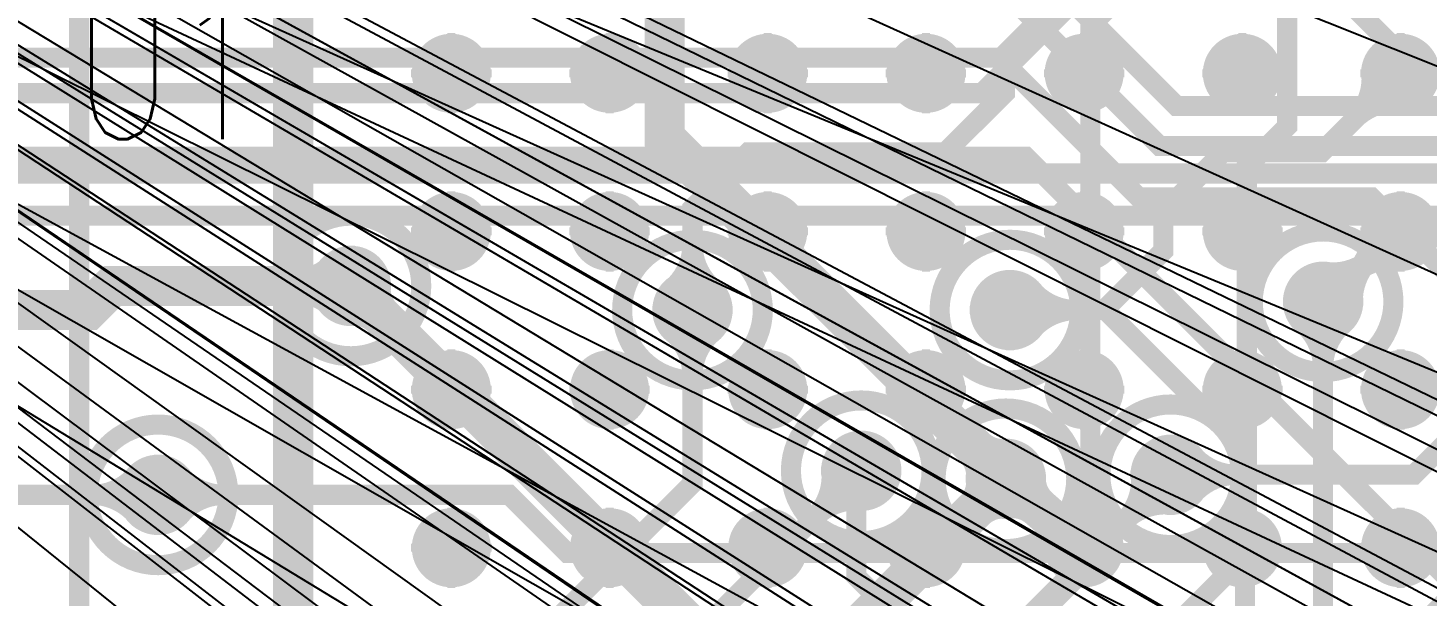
# Model space of a CAD drawing. Extents: x -4539 to 5978, y -4736 to 3041.
# Drawn here: x 957.6 to 1305.8, y 873.8 to 1015.2 of the extents above; entities that cross this region are included whole.
import ezdxf

# ---------------------------------------------------------------- set-up
doc = ezdxf.new("R2010")
doc.units = 0
for name, pattern in [('SIG_0', [2, 1, 1]), ('SIG_122', [2, 1, 1]), ('SIG_13', [2, 1, 1]), ('SIG_173', [2, 1, 1]), ('SIG_192', [2, 1, 1]), ('SIG_196', [2, 1, 1]), ('SIG_197', [2, 1, 1]), ('SIG_198', [2, 1, 1]), ('SIG_2', [2, 1, 1]), ('SIG_22', [2, 1, 1]), ('SIG_3', [2, 1, 1]), ('SIG_4', [2, 1, 1]), ('SIG_5', [2, 1, 1]), ('SIG_53', [2, 1, 1]), ('SIG_57', [2, 1, 1]), ('SIG_61', [2, 1, 1]), ('SIG_73', [2, 1, 1]), ('SIG_75', [2, 1, 1]), ('SIG_79', [2, 1, 1]), ('SIG_85', [2, 1, 1]), ('SIG_87', [2, 1, 1]), ('SIG_97', [2, 1, 1])]:
    doc.linetypes.add(name, pattern=pattern)
doc.layers.get('0').update_dxf_attribs({"color": 254, "linetype": 'CONTINUOUS'})
for name, color, linetype in [('DRIL_NPLTE_THRU_01', 16, 'CONTINUOUS'), ('DRIL_NPLTE_THRU_02', 2, 'CONTINUOUS'), ('DRIL_NPLTE_THRU_03', 34, 'CONTINUOUS'), ('DRIL_NPLTE_THRU_04', 96, 'CONTINUOUS'), ('DRIL_NPLTE_THRU_05', 6, 'CONTINUOUS'), ('DRIL_NPLTE_THRU_06', 176, 'CONTINUOUS'), ('DRIL_PLTE_THRU_01', 16, 'CONTINUOUS'), ('DRIL_PLTE_THRU_02', 2, 'CONTINUOUS'), ('DRIL_PLTE_THRU_03', 34, 'CONTINUOUS'), ('DRIL_PLTE_THRU_04', 96, 'CONTINUOUS'), ('DRIL_PLTE_THRU_05', 6, 'CONTINUOUS'), ('DRIL_PLTE_THRU_06', 176, 'CONTINUOUS'), ('DRIL_SYMBOL', 254, 'CONTINUOUS'), ('LINK_00', 254, 'CONTINUOUS'), ('PADS_BOT', 5, 'CONTINUOUS'), ('PADS_INNER', 1, 'CONTINUOUS'), ('PADS_TOP', 1, 'CONTINUOUS'), ('PART_NAME_01', 6, 'CONTINUOUS'), ('PART_TOP_2DLINE_00', 6, 'CONTINUOUS'), ('POUR_VOID_02', 56, 'CONTINUOUS'), ('POUR_VOID_05', 216, 'CONTINUOUS'), ('TEAR_01', 1, 'CONTINUOUS'), ('TEAR_03', 43, 'CONTINUOUS'), ('TEAR_04', 3, 'CONTINUOUS'), ('TEAR_06', 5, 'CONTINUOUS'), ('TRACE_01', 1, 'CONTINUOUS'), ('TRACE_03', 43, 'CONTINUOUS'), ('TRACE_04', 3, 'CONTINUOUS'), ('TRACE_06', 5, 'CONTINUOUS'), ('VIAPTS', 1, 'CONTINUOUS')]:
    doc.layers.add(name, color=color, linetype=linetype)
doc.styles.add('W5', font='simplex', dxfattribs={"width": 0.75})

# ---------------------------------------------------------------- blocks, each defined once
blk = doc.blocks.new('POUR_VOID_700')
at = {"layer": 'POUR_VOID_02', "const_width": 5}
blk.add_lwpolyline([(-5227.5, -5601, 1), (-5192.5, -5601, 1)], format="xyb", close=True, dxfattribs=at)
blk = doc.blocks.new('POUR_VOID_695')
at = {"layer": 'POUR_VOID_02', "const_width": 5}
blk.add_lwpolyline([(-5179.5, -5549, 1), (-5144.5, -5549, 1)], format="xyb", close=True, dxfattribs=at)
blk = doc.blocks.new('POUR_VOID_685')
at = {"layer": 'POUR_VOID_02', "const_width": 5}
blk.add_lwpolyline([(-5094.5, -5555, 1), (-5059.5, -5555, 1)], format="xyb", close=True, dxfattribs=at)
blk = doc.blocks.new('POUR_VOID_682')
at = {"layer": 'POUR_VOID_02', "const_width": 5}
blk.add_lwpolyline([(-5052.5, -5595, 1), (-5017.5, -5595, 1)], format="xyb", close=True, dxfattribs=at)
blk = doc.blocks.new('POUR_VOID_678')
at = {"layer": 'POUR_VOID_02', "const_width": 5}
blk.add_lwpolyline([(-5015.5, -5555, 1), (-4980.5, -5555, 1)], format="xyb", close=True, dxfattribs=at)
blk = doc.blocks.new('POUR_VOID_677')
at = {"layer": 'POUR_VOID_02', "const_width": 5}
blk.add_lwpolyline([(-5016.5, -5597, 1), (-4981.5, -5597, 1)], format="xyb", close=True, dxfattribs=at)
blk = doc.blocks.new('POUR_VOID_650')
at = {"layer": 'POUR_VOID_02', "const_width": 5}
blk.add_lwpolyline([(-4975.5, -5596, 1), (-4940.5, -5596, 1)], format="xyb", close=True, dxfattribs=at)
blk = doc.blocks.new('POUR_VOID_636')
at = {"layer": 'POUR_VOID_02', "const_width": 5}
blk.add_lwpolyline([(-4937.57, -5552.93, 1), (-4902.57, -5552.93, 1)], format="xyb", close=True, dxfattribs=at)
blk = doc.blocks.new('POUR_OUTLINE_418')
for name in ['POUR_VOID_695', 'POUR_VOID_685', 'POUR_VOID_678', 'POUR_VOID_636', 'POUR_VOID_682', 'POUR_VOID_677', 'POUR_VOID_650', 'POUR_VOID_700']:
    blk.add_blockref(name, (0, 0))
blk = doc.blocks.new('POUR_HEADER_0')
blk.add_blockref('POUR_OUTLINE_418', (6185, 6485))
blk = doc.blocks.new('POUR_VOID_277')
at = {"layer": 'POUR_VOID_05', "const_width": 5}
blk.add_lwpolyline([(-5227.5, -5601, 1), (-5192.5, -5601, 1)], format="xyb", close=True, dxfattribs=at)
blk = doc.blocks.new('POUR_VOID_275')
at = {"layer": 'POUR_VOID_05', "const_width": 5}
blk.add_lwpolyline([(-5179.5, -5549, 1), (-5144.5, -5549, 1)], format="xyb", close=True, dxfattribs=at)
blk = doc.blocks.new('POUR_VOID_271')
at = {"layer": 'POUR_VOID_05', "const_width": 5}
blk.add_lwpolyline([(-5094.5, -5555, 1), (-5059.5, -5555, 1)], format="xyb", close=True, dxfattribs=at)
blk = doc.blocks.new('POUR_VOID_270')
at = {"layer": 'POUR_VOID_05', "const_width": 5}
blk.add_lwpolyline([(-5052.5, -5595, 1), (-5017.5, -5595, 1)], format="xyb", close=True, dxfattribs=at)
blk = doc.blocks.new('POUR_VOID_266')
at = {"layer": 'POUR_VOID_05', "const_width": 5}
blk.add_lwpolyline([(-5015.5, -5555, 1), (-4980.5, -5555, 1)], format="xyb", close=True, dxfattribs=at)
blk = doc.blocks.new('POUR_VOID_265')
at = {"layer": 'POUR_VOID_05', "const_width": 5}
blk.add_lwpolyline([(-5016.5, -5597, 1), (-4981.5, -5597, 1)], format="xyb", close=True, dxfattribs=at)
blk = doc.blocks.new('POUR_VOID_260')
at = {"layer": 'POUR_VOID_05', "const_width": 5}
blk.add_lwpolyline([(-4975.5, -5596, 1), (-4940.5, -5596, 1)], format="xyb", close=True, dxfattribs=at)
blk = doc.blocks.new('POUR_VOID_258')
at = {"layer": 'POUR_VOID_05', "const_width": 5}
blk.add_lwpolyline([(-4937.57, -5552.93, 1), (-4902.57, -5552.93, 1)], format="xyb", close=True, dxfattribs=at)
blk = doc.blocks.new('POUR_OUTLINE_162')
for name in ['POUR_VOID_275', 'POUR_VOID_271', 'POUR_VOID_266', 'POUR_VOID_258', 'POUR_VOID_270', 'POUR_VOID_265', 'POUR_VOID_260', 'POUR_VOID_277']:
    blk.add_blockref(name, (0, 0))
blk = doc.blocks.new('POUR_HEADER_3')
blk.add_blockref('POUR_OUTLINE_162', (6185, 6485))
blk = doc.blocks.new('PART_BODY_TOP_6')
at = {"layer": 'PART_TOP_2DLINE_00', "const_width": 10}
blk.add_lwpolyline([(-334.65, -334.65), (-334.65, 324.8), (-324.8, 334.65), (334.65, 334.65), (334.65, -334.65)], close=True, dxfattribs=at)
blk = doc.blocks.new('DRIL_SYMBOL_0')
at = {"layer": 'DRIL_SYMBOL', "const_width": 2}
for points in [[(0, -10), (0, 10)], [(-10, 0), (10, 0)]]:
    blk.add_lwpolyline(points, dxfattribs=at)
blk = doc.blocks.new('DRIL_HOLE_0')
blk.add_lwpolyline([(0, 0, 1), (0, 0, 1)], format="xyb", close=True)
blk.add_blockref('DRIL_SYMBOL_0', (0, 0))
blk = doc.blocks.new('PAD_2')
blk.add_lwpolyline([(0, 0, 1), (0, 0, 1)], format="xyb", close=True)
blk = doc.blocks.new('PAD_8')
at = {"const_width": 9.84}
blk.add_lwpolyline([(0, -4.92, 1), (0, 4.92, 1)], format="xyb", close=True, dxfattribs=at)
blk = doc.blocks.new('STK_TOP_10')
at = {"layer": 'DRIL_NPLTE_THRU_01'}
blk.add_blockref('DRIL_HOLE_0', (0, 0), dxfattribs=at)
at = {"layer": 'DRIL_NPLTE_THRU_02'}
blk.add_blockref('DRIL_HOLE_0', (0, 0), dxfattribs=at)
at = {"layer": 'DRIL_NPLTE_THRU_03'}
blk.add_blockref('DRIL_HOLE_0', (0, 0), dxfattribs=at)
at = {"layer": 'DRIL_NPLTE_THRU_04'}
blk.add_blockref('DRIL_HOLE_0', (0, 0), dxfattribs=at)
at = {"layer": 'DRIL_NPLTE_THRU_05'}
blk.add_blockref('DRIL_HOLE_0', (0, 0), dxfattribs=at)
at = {"layer": 'DRIL_NPLTE_THRU_06'}
blk.add_blockref('DRIL_HOLE_0', (0, 0), dxfattribs=at)
at = {"layer": 'PADS_BOT'}
blk.add_blockref('PAD_2', (0, 0), dxfattribs=at)
at = {"layer": 'PADS_INNER'}
blk.add_blockref('PAD_2', (0, 0), dxfattribs=at)
at = {"layer": 'PADS_TOP'}
blk.add_blockref('PAD_8', (0, 0), dxfattribs=at)
blk = doc.blocks.new('SYM_TOP_8')
for name, p in [('PART_BODY_TOP_6', (0, 0)), ('STK_TOP_10', (-295.28, 295.28)), ('STK_TOP_10', (-255.91, 295.28)), ('STK_TOP_10', (-216.54, 295.28)), ('STK_TOP_10', (-177.17, 295.28)), ('STK_TOP_10', (-137.8, 295.28)), ('STK_TOP_10', (-98.43, 295.28)), ('STK_TOP_10', (-59.06, 295.28)), ('STK_TOP_10', (-295.28, 255.91)), ('STK_TOP_10', (-255.91, 255.91)), ('STK_TOP_10', (-216.54, 255.91)), ('STK_TOP_10', (-177.17, 255.91)), ('STK_TOP_10', (-137.8, 255.91)), ('STK_TOP_10', (-98.43, 255.91)), ('STK_TOP_10', (-59.06, 255.91)), ('STK_TOP_10', (-295.28, 216.54)), ('STK_TOP_10', (-255.91, 216.54)), ('STK_TOP_10', (-216.54, 216.54)), ('STK_TOP_10', (-177.17, 216.54)), ('STK_TOP_10', (-137.8, 216.54)), ('STK_TOP_10', (-98.43, 216.54)), ('STK_TOP_10', (-59.06, 216.54)), ('STK_TOP_10', (-295.28, 177.17)), ('STK_TOP_10', (-255.91, 177.17)), ('STK_TOP_10', (-216.54, 177.17)), ('STK_TOP_10', (-177.17, 177.17)), ('STK_TOP_10', (-137.8, 177.17)), ('STK_TOP_10', (-98.43, 177.17)), ('STK_TOP_10', (-59.06, 177.17))]:
    blk.add_blockref(name, p)
blk = doc.blocks.new('PART_TOP_33')
blk.add_blockref('SYM_TOP_8', (0, 0))
at = {"layer": 'PART_NAME_01', "style": 'W5', "width": 0.75}
blk.add_text('U1', height=35, dxfattribs=at).set_placement((-389.33, 278.9))
blk = doc.blocks.new('SMOOTH_5')
at = {"const_width": 2.5}
blk.add_lwpolyline([(-1.25, 0, 1), (1.25, 0, 1)], format="xyb", close=True, dxfattribs=at)
blk = doc.blocks.new('TEAR_2008008000000')
at = {"const_width": 5}
for points in [[(16.5, 0, -0.196262), (6.21, 4.2)], [(16.5, 0, -0.067729), (7.4, 1.24)], [(16.5, 0, 0.196262), (6.21, -4.2)], [(16.5, 0, 0.067729), (7.4, -1.24)]]:
    blk.add_lwpolyline(points, format="xyb", dxfattribs=at)
for p in [(6.21, 4.2), (7.4, 1.24), (7.4, -1.24), (16.5, 0), (16.5, 0), (16.5, 0), (16.5, 0), (6.21, -4.2)]:
    blk.add_blockref('SMOOTH_5', p)
blk = doc.blocks.new('TRACE_1810')
at = {"layer": 'TRACE_06', "linetype": 'SIG_0', "const_width": 5}
blk.add_lwpolyline([(1202, 945), (1225.75, 945), (1260.5, 910.25)], dxfattribs=at)
at = {"layer": 'TEAR_06'}
blk.add_blockref('TEAR_2008008000000', (1202, 945), dxfattribs=at)
at = {"layer": 'TRACE_06'}
for p in [(1202, 945), (1225.75, 945), (1260.5, 910.25)]:
    blk.add_blockref('SMOOTH_5', p, dxfattribs=at)
blk = doc.blocks.new('TEAR_2008008000001')
at = {"const_width": 5}
for points in [[(16.5, 0, -0.196262), (6.21, 4.2)], [(16.5, 0, -0.067729), (7.4, 1.24)], [(16.5, 0, 0.196262), (6.21, -4.2)], [(16.5, 0, 0.067729), (7.4, -1.24)]]:
    blk.add_lwpolyline(points, format="xyb", dxfattribs=at)
for p in [(6.21, 4.2), (7.4, 1.24), (7.4, -1.24), (16.5, 0), (16.5, 0), (16.5, 0), (16.5, 0), (6.21, -4.2)]:
    blk.add_blockref('SMOOTH_5', p)
blk = doc.blocks.new('TEAR_2008008000002')
at = {"const_width": 5}
for points in [[(-11.42, -11.42, 0.196262), (-7.21, -1.4)], [(-11.42, -11.42, 0.067729), (-5.98, -4.26)], [(-11.42, -11.42, -0.067729), (-4.26, -5.98)], [(-11.42, -11.42, -0.196262), (-1.4, -7.21)]]:
    blk.add_lwpolyline(points, format="xyb", dxfattribs=at)
for p in [(-7.21, -1.4), (-5.98, -4.26), (-4.26, -5.98), (-1.4, -7.21), (-11.42, -11.42), (-11.42, -11.42), (-11.42, -11.42), (-11.42, -11.42)]:
    blk.add_blockref('SMOOTH_5', p)
blk = doc.blocks.new('TRACE_1164')
at = {"layer": 'TRACE_01', "linetype": 'SIG_0', "const_width": 5}
blk.add_lwpolyline([(1202, 945), (1225.43, 945), (1240.16, 959.73), (1240.16, 969.41), (1255, 984.25), (1279.53, 984.25), (1299.21, 1003.94)], dxfattribs=at)
at = {"layer": 'TEAR_01'}
for name, p in [('TEAR_2008008000002', (1299.21, 1003.94)), ('TEAR_2008008000001', (1202, 945))]:
    blk.add_blockref(name, p, dxfattribs=at)
at = {"layer": 'TRACE_01'}
for p in [(1299.21, 1003.94), (1255, 984.25), (1279.53, 984.25), (1240.16, 969.41), (1240.16, 959.73), (1202, 945), (1225.43, 945)]:
    blk.add_blockref('SMOOTH_5', p, dxfattribs=at)
blk = doc.blocks.new('TEAR_2008008000006')
at = {"const_width": 5}
for points in [[(0, -16.5, 0.196262), (-4.2, -6.21)], [(0, -16.5, 0.067729), (-1.24, -7.4)], [(0, -16.5, -0.196262), (4.2, -6.21)], [(0, -16.5, -0.067729), (1.24, -7.4)]]:
    blk.add_lwpolyline(points, format="xyb", dxfattribs=at)
for p in [(-4.2, -6.21), (-1.24, -7.4), (1.24, -7.4), (4.2, -6.21), (0, -16.5), (0, -16.5), (0, -16.5), (0, -16.5)]:
    blk.add_blockref('SMOOTH_5', p)
blk = doc.blocks.new('TRACE_1818')
at = {"layer": 'TRACE_04', "linetype": 'SIG_2', "const_width": 5}
blk.add_lwpolyline([(1279.93, 870.16), (1279.93, 947.07)], dxfattribs=at)
at = {"layer": 'TEAR_04'}
blk.add_blockref('TEAR_2008008000006', (1279.93, 947.07), dxfattribs=at)
at = {"layer": 'TRACE_04'}
for p in [(1279.93, 947.07), (1279.93, 870.16)]:
    blk.add_blockref('SMOOTH_5', p, dxfattribs=at)
blk = doc.blocks.new('TEAR_2008008000008')
at = {"const_width": 5}
for points in [[(12.22, 11.09, -0.196261), (1.78, 7.29)], [(12.22, 11.09, -0.067729), (4.65, 5.89)], [(12.22, 11.09, 0.067729), (6.31, 4.05)], [(12.22, 11.09, 0.196262), (7.42, 1.07)]]:
    blk.add_lwpolyline(points, format="xyb", dxfattribs=at)
for p in [(12.22, 11.09), (12.22, 11.09), (12.22, 11.09), (12.22, 11.09), (1.78, 7.29), (4.65, 5.89), (6.31, 4.05), (7.42, 1.07)]:
    blk.add_blockref('SMOOTH_5', p)
blk = doc.blocks.new('TEAR_2008008000009')
at = {"const_width": 5}
for points in [[(-11.96, -10.85, 0.196261), (-7.27, -1.04)], [(-11.96, -10.85, 0.067729), (-6.18, -3.97)], [(-11.96, -10.85, -0.067729), (-4.55, -5.76)], [(-11.96, -10.85, -0.196262), (-1.74, -7.13)]]:
    blk.add_lwpolyline(points, format="xyb", dxfattribs=at)
for p in [(-7.27, -1.04), (-6.18, -3.97), (-4.55, -5.76), (-1.74, -7.13), (-11.96, -10.85), (-11.96, -10.85), (-11.96, -10.85), (-11.96, -10.85)]:
    blk.add_blockref('SMOOTH_5', p)
blk = doc.blocks.new('TRACE_376')
at = {"layer": 'TRACE_01', "linetype": 'SIG_2', "const_width": 5}
blk.add_lwpolyline([(1279.93, 947.07), (1299.21, 964.57)], dxfattribs=at)
at = {"layer": 'TEAR_01'}
for name, p in [('TEAR_2008008000009', (1299.21, 964.57)), ('TEAR_2008008000008', (1279.93, 947.07))]:
    blk.add_blockref(name, p, dxfattribs=at)
at = {"layer": 'TRACE_01'}
for p in [(1299.21, 964.57), (1279.93, 947.07)]:
    blk.add_blockref('SMOOTH_5', p, dxfattribs=at)
blk = doc.blocks.new('TEAR_2008008000011')
at = {"const_width": 5}
for points in [[(-11.67, -11.67, 0.196262), (-7.36, -1.42)], [(-11.67, -11.67, 0.067729), (-6.11, -4.35)], [(-11.67, -11.67, -0.067729), (-4.35, -6.11)], [(-11.67, -11.67, -0.196262), (-1.42, -7.36)]]:
    blk.add_lwpolyline(points, format="xyb", dxfattribs=at)
for p in [(-7.36, -1.42), (-6.11, -4.35), (-4.35, -6.11), (-1.42, -7.36), (-11.67, -11.67), (-11.67, -11.67), (-11.67, -11.67), (-11.67, -11.67)]:
    blk.add_blockref('SMOOTH_5', p)
blk = doc.blocks.new('TRACE_1824')
at = {"layer": 'TRACE_06', "linetype": 'SIG_3', "const_width": 5}
blk.add_lwpolyline([(1179.5, 768.5), (1181.5, 770.5), (1181.5, 843.5), (1242, 904)], dxfattribs=at)
at = {"layer": 'TEAR_06'}
blk.add_blockref('TEAR_2008008000011', (1242, 904), dxfattribs=at)
at = {"layer": 'TRACE_06'}
for p in [(1242, 904), (1181.5, 843.5), (1181.5, 770.5), (1179.5, 768.5)]:
    blk.add_blockref('SMOOTH_5', p, dxfattribs=at)
blk = doc.blocks.new('TEAR_2008008000012')
at = {"const_width": 5}
for points in [[(16.5, 0, -0.196262), (6.21, 4.2)], [(16.5, 0, -0.067729), (7.4, 1.24)], [(16.5, 0, 0.196262), (6.21, -4.2)], [(16.5, 0, 0.067729), (7.4, -1.24)]]:
    blk.add_lwpolyline(points, format="xyb", dxfattribs=at)
for p in [(6.21, 4.2), (7.4, 1.24), (7.4, -1.24), (16.5, 0), (16.5, 0), (16.5, 0), (16.5, 0), (6.21, -4.2)]:
    blk.add_blockref('SMOOTH_5', p)
blk = doc.blocks.new('TEAR_2008008000013')
at = {"const_width": 5}
for points in [[(-11.42, -11.42, 0.196262), (-7.21, -1.4)], [(-11.42, -11.42, 0.067729), (-5.98, -4.26)], [(-11.42, -11.42, -0.067729), (-4.26, -5.98)], [(-11.42, -11.42, -0.196262), (-1.4, -7.21)]]:
    blk.add_lwpolyline(points, format="xyb", dxfattribs=at)
for p in [(-7.21, -1.4), (-5.98, -4.26), (-4.26, -5.98), (-1.4, -7.21), (-11.42, -11.42), (-11.42, -11.42), (-11.42, -11.42), (-11.42, -11.42)]:
    blk.add_blockref('SMOOTH_5', p)
blk = doc.blocks.new('TRACE_1042')
at = {"layer": 'TRACE_01', "linetype": 'SIG_3', "const_width": 5}
blk.add_lwpolyline([(1242, 904), (1302.54, 904), (1318.9, 920.36), (1318.9, 944.88), (1338.58, 964.57)], dxfattribs=at)
at = {"layer": 'TEAR_01'}
for name, p in [('TEAR_2008008000013', (1338.58, 964.57)), ('TEAR_2008008000012', (1242, 904))]:
    blk.add_blockref(name, p, dxfattribs=at)
at = {"layer": 'TRACE_01'}
for p in [(1338.58, 964.57), (1318.9, 944.88), (1318.9, 920.36), (1242, 904), (1302.54, 904)]:
    blk.add_blockref('SMOOTH_5', p, dxfattribs=at)
blk = doc.blocks.new('TEAR_2008008000015')
at = {"const_width": 5}
for points in [[(16.5, 0, -0.196262), (6.21, 4.2)], [(16.5, 0, -0.067729), (7.4, 1.24)], [(16.5, 0, 0.196262), (6.21, -4.2)], [(16.5, 0, 0.067729), (7.4, -1.24)]]:
    blk.add_lwpolyline(points, format="xyb", dxfattribs=at)
for p in [(6.21, 4.2), (7.4, 1.24), (7.4, -1.24), (16.5, 0), (16.5, 0), (16.5, 0), (16.5, 0), (6.21, -4.2)]:
    blk.add_blockref('SMOOTH_5', p)
blk = doc.blocks.new('TEAR_2008008000016')
at = {"const_width": 5}
for points in [[(-11.42, -11.42, 0.196262), (-7.21, -1.4)], [(-11.42, -11.42, 0.067729), (-5.98, -4.26)], [(-11.42, -11.42, -0.067729), (-4.26, -5.98)], [(-11.42, -11.42, -0.196262), (-1.4, -7.21)]]:
    blk.add_lwpolyline(points, format="xyb", dxfattribs=at)
for p in [(-7.21, -1.4), (-5.98, -4.26), (-4.26, -5.98), (-1.4, -7.21), (-11.42, -11.42), (-11.42, -11.42), (-11.42, -11.42), (-11.42, -11.42)]:
    blk.add_blockref('SMOOTH_5', p)
blk = doc.blocks.new('TRACE_1050')
at = {"layer": 'TRACE_01', "linetype": 'SIG_4', "const_width": 5}
blk.add_lwpolyline([(1243, 826), (1303.28, 826), (1318.9, 841.62), (1318.9, 866.14), (1338.58, 885.83)], dxfattribs=at)
at = {"layer": 'TEAR_01'}
for name, p in [('TEAR_2008008000016', (1338.58, 885.83)), ('TEAR_2008008000015', (1243, 826))]:
    blk.add_blockref(name, p, dxfattribs=at)
at = {"layer": 'TRACE_01'}
for p in [(1338.58, 885.83), (1318.9, 866.14), (1318.9, 841.62), (1243, 826), (1303.28, 826)]:
    blk.add_blockref('SMOOTH_5', p, dxfattribs=at)
blk = doc.blocks.new('TEAR_2008008000017')
at = {"const_width": 5}
for points in [[(-11.42, -11.42, 0.196262), (-7.21, -1.4)], [(-11.42, -11.42, 0.067729), (-5.98, -4.26)], [(-11.42, -11.42, -0.067729), (-4.26, -5.98)], [(-11.42, -11.42, -0.196262), (-1.4, -7.21)]]:
    blk.add_lwpolyline(points, format="xyb", dxfattribs=at)
for p in [(-7.21, -1.4), (-5.98, -4.26), (-4.26, -5.98), (-1.4, -7.21), (-11.42, -11.42), (-11.42, -11.42), (-11.42, -11.42), (-11.42, -11.42)]:
    blk.add_blockref('SMOOTH_5', p)
blk = doc.blocks.new('TRACE_2872')
at = {"layer": 'TRACE_01', "linetype": 'SIG_5', "const_width": 5}
blk.add_lwpolyline([(1163.76, 886.5), (1163.76, 878.64), (1173.92, 868.48), (1306.4, 868.48), (1318.9, 880.99), (1318.9, 905.51), (1338.58, 925.2)], dxfattribs=at)
at = {"layer": 'TEAR_01'}
blk.add_blockref('TEAR_2008008000017', (1338.58, 925.2), dxfattribs=at)
at = {"layer": 'TRACE_01'}
for p in [(1338.58, 925.2), (1318.9, 905.51), (1163.76, 886.5), (1163.76, 878.64), (1318.9, 880.99), (1173.92, 868.48), (1306.4, 868.48)]:
    blk.add_blockref('SMOOTH_5', p, dxfattribs=at)
blk = doc.blocks.new('TEAR_2008008000018')
at = {"const_width": 5}
for points in [[(-11.67, -11.67, 0.196262), (-7.36, -1.42)], [(-11.67, -11.67, 0.067729), (-6.11, -4.35)], [(-11.67, -11.67, -0.067729), (-4.35, -6.11)], [(-11.67, -11.67, -0.196262), (-1.42, -7.36)]]:
    blk.add_lwpolyline(points, format="xyb", dxfattribs=at)
for p in [(-7.36, -1.42), (-6.11, -4.35), (-4.35, -6.11), (-1.42, -7.36), (-11.67, -11.67), (-11.67, -11.67), (-11.67, -11.67), (-11.67, -11.67)]:
    blk.add_blockref('SMOOTH_5', p)
blk = doc.blocks.new('TRACE_1826')
at = {"layer": 'TRACE_06', "linetype": 'SIG_5', "const_width": 5}
blk.add_lwpolyline([(980.5, 500), (980.5, 531.13), (1061.15, 611.79), (1061.15, 682.55), (1101.49, 722.89), (1101.49, 841.49), (1165, 905)], dxfattribs=at)
at = {"layer": 'TEAR_06'}
blk.add_blockref('TEAR_2008008000018', (1165, 905), dxfattribs=at)
at = {"layer": 'TRACE_06'}
blk.add_blockref('SMOOTH_5', (1165, 905), dxfattribs=at)
blk = doc.blocks.new('TEAR_2008008000055')
at = {"const_width": 5}
for points in [[(0, -16.5, 0.196262), (-4.2, -6.21)], [(0, -16.5, 0.067729), (-1.24, -7.4)], [(0, -16.5, -0.196262), (4.2, -6.21)], [(0, -16.5, -0.067729), (1.24, -7.4)]]:
    blk.add_lwpolyline(points, format="xyb", dxfattribs=at)
for p in [(-4.2, -6.21), (-1.24, -7.4), (1.24, -7.4), (4.2, -6.21), (0, -16.5), (0, -16.5), (0, -16.5), (0, -16.5)]:
    blk.add_blockref('SMOOTH_5', p)
blk = doc.blocks.new('TRACE_1026')
at = {"layer": 'TRACE_06', "linetype": 'SIG_13', "const_width": 5}
blk.add_lwpolyline([(961.42, 320.24), (961.42, 531.13), (1019.65, 589.36), (1019.65, 682.17), (1074.04, 736.57), (1074.04, 852.86), (1123, 901.82), (1123, 945)], dxfattribs=at)
at = {"layer": 'TEAR_06'}
blk.add_blockref('TEAR_2008008000055', (1123, 945), dxfattribs=at)
at = {"layer": 'TRACE_06'}
for p in [(1123, 945), (1123, 901.82)]:
    blk.add_blockref('SMOOTH_5', p, dxfattribs=at)
blk = doc.blocks.new('TEAR_2008008000056')
at = {"const_width": 5}
for points in [[(0, 16.5, -0.196262), (-4.2, 6.21)], [(0, 16.5, -0.067729), (-1.24, 7.4)], [(0, 16.5, 0.196262), (4.2, 6.21)], [(0, 16.5, 0.067729), (1.24, 7.4)]]:
    blk.add_lwpolyline(points, format="xyb", dxfattribs=at)
for p in [(0, 16.5), (0, 16.5), (0, 16.5), (0, 16.5), (-4.2, 6.21), (-1.24, 7.4), (1.24, 7.4), (4.2, 6.21)]:
    blk.add_blockref('SMOOTH_5', p)
blk = doc.blocks.new('TEAR_2008008000057')
at = {"const_width": 5}
for points in [[(-11.42, 11.42, 0.196262), (-1.4, 7.21)], [(-11.42, 11.42, -0.196262), (-7.21, 1.4)], [(-11.42, 11.42, 0.067729), (-4.26, 5.98)], [(-11.42, 11.42, -0.067729), (-5.98, 4.26)]]:
    blk.add_lwpolyline(points, format="xyb", dxfattribs=at)
for p in [(-11.42, 11.42), (-11.42, 11.42), (-11.42, 11.42), (-11.42, 11.42), (-4.26, 5.98), (-1.4, 7.21), (-7.21, 1.4), (-5.98, 4.26)]:
    blk.add_blockref('SMOOTH_5', p)
blk = doc.blocks.new('TRACE_1166')
at = {"layer": 'TRACE_01', "linetype": 'SIG_13', "const_width": 5}
blk.add_lwpolyline([(1123, 945), (1123, 970.36), (1136.89, 984.25), (1185.94, 984.25), (1200.79, 999.1), (1200.79, 1008.78), (1231.94, 1039.93), (1240.99, 1039.93), (1255.56, 1054.5), (1288.02, 1054.5), (1338.58, 1003.94)], dxfattribs=at)
at = {"layer": 'TEAR_01'}
for name, p in [('TEAR_2008008000057', (1338.58, 1003.94)), ('TEAR_2008008000056', (1123, 945))]:
    blk.add_blockref(name, p, dxfattribs=at)
at = {"layer": 'TRACE_01'}
for p in [(1255.56, 1054.5), (1288.02, 1054.5), (1231.94, 1039.93), (1240.99, 1039.93), (1200.79, 1008.78), (1338.58, 1003.94), (1200.79, 999.1), (1136.89, 984.25), (1185.94, 984.25), (1123, 970.36), (1123, 945)]:
    blk.add_blockref('SMOOTH_5', p, dxfattribs=at)
blk = doc.blocks.new('TRACE_1300')
at = {"layer": 'TRACE_03', "linetype": 'SIG_22', "const_width": 5}
blk.add_lwpolyline([(1271, 1037), (1304.5, 1003.5), (1531.64, 1003.5), (1536.39, 998.75), (1733.75, 998.75), (1750, 982.5), (1912.12, 982.5), (1946.62, 1017), (2095, 1017)], dxfattribs=at)
at = {"layer": 'TRACE_03'}
blk.add_blockref('SMOOTH_5', (1304.5, 1003.5), dxfattribs=at)
blk = doc.blocks.new('TEAR_2008008000109')
at = {"const_width": 5}
for points in [[(11.67, 11.67, -0.196262), (1.42, 7.36)], [(11.67, 11.67, -0.067729), (4.35, 6.11)], [(11.67, 11.67, 0.067729), (6.11, 4.35)], [(11.67, 11.67, 0.196262), (7.36, 1.42)]]:
    blk.add_lwpolyline(points, format="xyb", dxfattribs=at)
for p in [(11.67, 11.67), (11.67, 11.67), (11.67, 11.67), (11.67, 11.67), (1.42, 7.36), (4.35, 6.11), (6.11, 4.35), (7.36, 1.42)]:
    blk.add_blockref('SMOOTH_5', p)
blk = doc.blocks.new('TEAR_2008008000110')
at = {"const_width": 5}
for points in [[(0, -16.5, 0.196262), (-4.2, -6.21)], [(0, -16.5, 0.067729), (-1.24, -7.4)], [(0, -16.5, -0.196262), (4.2, -6.21)], [(0, -16.5, -0.067729), (1.24, -7.4)]]:
    blk.add_lwpolyline(points, format="xyb", dxfattribs=at)
for p in [(-4.2, -6.21), (-1.24, -7.4), (1.24, -7.4), (4.2, -6.21), (0, -16.5), (0, -16.5), (0, -16.5), (0, -16.5)]:
    blk.add_blockref('SMOOTH_5', p)
blk = doc.blocks.new('TRACE_1296')
at = {"layer": 'TRACE_04', "linetype": 'SIG_22', "const_width": 5}
blk.add_lwpolyline([(1197, 748), (1218.68, 769.68), (1218.68, 842.04), (1260.96, 884.32), (1260.96, 980.66), (1271, 990.7), (1271, 1037)], dxfattribs=at)
at = {"layer": 'TEAR_04'}
for name, p in [('TEAR_2008008000110', (1271, 1037)), ('TEAR_2008008000109', (1197, 748))]:
    blk.add_blockref(name, p, dxfattribs=at)
at = {"layer": 'TRACE_04'}
for p in [(1271, 1037), (1271, 990.7), (1260.96, 980.66), (1260.96, 884.32), (1218.68, 842.04), (1218.68, 769.68), (1197, 748)]:
    blk.add_blockref('SMOOTH_5', p, dxfattribs=at)
blk = doc.blocks.new('TEAR_2008008000226')
at = {"const_width": 5}
for points in [[(16.5, 0, -0.196262), (6.21, 4.2)], [(16.5, 0, -0.067729), (7.4, 1.24)], [(16.5, 0, 0.196262), (6.21, -4.2)], [(16.5, 0, 0.067729), (7.4, -1.24)]]:
    blk.add_lwpolyline(points, format="xyb", dxfattribs=at)
for p in [(6.21, 4.2), (7.4, 1.24), (7.4, -1.24), (16.5, 0), (16.5, 0), (16.5, 0), (16.5, 0), (6.21, -4.2)]:
    blk.add_blockref('SMOOTH_5', p)
blk = doc.blocks.new('TRACE_576')
at = {"layer": 'TRACE_03', "linetype": 'SIG_53', "const_width": 5}
blk.add_lwpolyline([(990, 899), (1077.38, 899), (1091.82, 884.55), (1483.41, 884.55), (1497.55, 870.41), (1497.55, 862.7), (1513.25, 847), (1534, 847), (1553, 828)], dxfattribs=at)
at = {"layer": 'TEAR_03'}
blk.add_blockref('TEAR_2008008000226', (990, 899), dxfattribs=at)
at = {"layer": 'TRACE_03'}
for p in [(990, 899), (1077.38, 899), (1091.82, 884.55)]:
    blk.add_blockref('SMOOTH_5', p, dxfattribs=at)
blk = doc.blocks.new('TEAR_2008008000229')
at = {"const_width": 5}
for points in [[(-16.5, 0, 0.196262), (-6.21, 4.2)], [(-16.5, 0, 0.067729), (-7.4, 1.24)], [(-16.5, 0, -0.196262), (-6.21, -4.2)], [(-16.5, 0, -0.067729), (-7.4, -1.24)]]:
    blk.add_lwpolyline(points, format="xyb", dxfattribs=at)
for p in [(-7.4, 1.24), (-6.21, 4.2), (-16.5, 0), (-16.5, 0), (-16.5, 0), (-16.5, 0), (-7.4, -1.24), (-6.21, -4.2)]:
    blk.add_blockref('SMOOTH_5', p)
blk = doc.blocks.new('TRACE_572')
at = {"layer": 'TRACE_06', "linetype": 'SIG_53', "const_width": 5}
blk.add_lwpolyline([(558.27, 1099.76), (558.27, 1032.98), (692.25, 899), (990, 899)], dxfattribs=at)
at = {"layer": 'TEAR_06'}
blk.add_blockref('TEAR_2008008000229', (990, 899), dxfattribs=at)
at = {"layer": 'TRACE_06'}
blk.add_blockref('SMOOTH_5', (990, 899), dxfattribs=at)
blk = doc.blocks.new('TRACE_1298')
at = {"layer": 'TRACE_03', "linetype": 'SIG_57', "const_width": 5}
blk.add_lwpolyline([(342, 999), (1195, 999), (1262.3, 1066.3), (1454.45, 1066.3), (1461.06, 1072.91), (1509.66, 1072.91), (1544.37, 1038.21), (1561.82, 1029.5)], dxfattribs=at)
at = {"layer": 'TRACE_03'}
blk.add_blockref('SMOOTH_5', (1195, 999), dxfattribs=at)
blk = doc.blocks.new('TRACE_2922')
at = {"layer": 'TRACE_06', "linetype": 'SIG_61', "const_width": 5}
blk.add_lwpolyline([(596.86, 1076.74), (690.42, 983.18), (1205.94, 983.18), (1342.74, 846.39), (1402.77, 846.39), (1417.32, 831.84), (1417.32, 821.71), (1431.11, 807.92), (1491.08, 807.92), (1512, 787)], dxfattribs=at)
at = {"layer": 'TRACE_06'}
blk.add_blockref('SMOOTH_5', (1205.94, 983.18), dxfattribs=at)
blk = doc.blocks.new('TEAR_2008008000345')
at = {"const_width": 5}
for points in [[(16.5, 0, -0.196262), (6.21, 4.2)], [(16.5, 0, -0.067729), (7.4, 1.24)], [(16.5, 0, 0.196262), (6.21, -4.2)], [(16.5, 0, 0.067729), (7.4, -1.24)]]:
    blk.add_lwpolyline(points, format="xyb", dxfattribs=at)
for p in [(6.21, 4.2), (7.4, 1.24), (7.4, -1.24), (16.5, 0), (16.5, 0), (16.5, 0), (16.5, 0), (6.21, -4.2)]:
    blk.add_blockref('SMOOTH_5', p)
blk = doc.blocks.new('TEAR_2008008000346')
at = {"const_width": 5}
for points in [[(-11.42, 11.42, 0.196262), (-1.4, 7.21)], [(-11.42, 11.42, -0.196262), (-7.21, 1.4)], [(-11.42, 11.42, 0.067729), (-4.26, 5.98)], [(-11.42, 11.42, -0.067729), (-5.98, 4.26)]]:
    blk.add_lwpolyline(points, format="xyb", dxfattribs=at)
for p in [(-11.42, 11.42), (-11.42, 11.42), (-11.42, 11.42), (-11.42, 11.42), (-4.26, 5.98), (-1.4, 7.21), (-7.21, 1.4), (-5.98, 4.26)]:
    blk.add_blockref('SMOOTH_5', p)
blk = doc.blocks.new('TRACE_1030')
at = {"layer": 'TRACE_01', "linetype": 'SIG_73', "const_width": 5}
blk.add_lwpolyline([(1211, 1053), (1234.71, 1053), (1246.21, 1064.5), (1302.55, 1064.5), (1358.27, 1008.78), (1358.27, 984.25), (1377.95, 964.57)], dxfattribs=at)
at = {"layer": 'TEAR_01'}
for name, p in [('TEAR_2008008000345', (1211, 1053)), ('TEAR_2008008000346', (1377.95, 964.57))]:
    blk.add_blockref(name, p, dxfattribs=at)
at = {"layer": 'TRACE_01'}
for p in [(1246.21, 1064.5), (1302.55, 1064.5), (1211, 1053), (1234.71, 1053), (1358.27, 1008.78), (1358.27, 984.25), (1377.95, 964.57)]:
    blk.add_blockref('SMOOTH_5', p, dxfattribs=at)
blk = doc.blocks.new('TRACE_1152')
at = {"layer": 'TRACE_06', "linetype": 'SIG_79', "const_width": 5}
blk.add_lwpolyline([(922.05, 1099.76), (922.05, 1035.2), (949.41, 1007.84), (1199.27, 1007.84), (1234.02, 973.09), (1291.91, 973.09), (1340.5, 924.5), (1365.25, 924.5), (1379.5, 910.25), (1379.5, 898.75), (1396.62, 881.63), (1417.37, 881.63), (1433, 866)], dxfattribs=at)
at = {"layer": 'TRACE_06'}
for p in [(1199.27, 1007.84), (1234.02, 973.09), (1291.91, 973.09)]:
    blk.add_blockref('SMOOTH_5', p, dxfattribs=at)
blk = doc.blocks.new('TRACE_600')
at = {"layer": 'TRACE_03', "linetype": 'SIG_85', "const_width": 5}
blk.add_lwpolyline([(361, 959), (597.76, 959), (607.26, 968.5), (1476.88, 968.5), (1495.75, 949.63), (1495.75, 941.25), (1508.5, 928.5), (1567.77, 928.5), (1572.27, 933), (1695, 933)], dxfattribs=at)
blk = doc.blocks.new('TRACE_440')
at = {"layer": 'TRACE_03', "linetype": 'SIG_87', "const_width": 5}
blk.add_lwpolyline([(302, 979), (1489.26, 979), (1499.76, 968.5), (1527.33, 968.5), (1536.83, 978), (1677, 978)], dxfattribs=at)
blk = doc.blocks.new('TEAR_2008008000459')
at = {"const_width": 5}
for points in [[(-11.67, 11.67, 0.196262), (-1.42, 7.36)], [(-11.67, 11.67, -0.196262), (-7.36, 1.42)], [(-11.67, 11.67, 0.067729), (-4.35, 6.11)], [(-11.67, 11.67, -0.067729), (-6.11, 4.35)]]:
    blk.add_lwpolyline(points, format="xyb", dxfattribs=at)
for p in [(-11.67, 11.67), (-11.67, 11.67), (-11.67, 11.67), (-11.67, 11.67), (-4.35, 6.11), (-1.42, 7.36), (-7.36, 1.42), (-6.11, 4.35)]:
    blk.add_blockref('SMOOTH_5', p)
blk = doc.blocks.new('TRACE_592')
at = {"layer": 'TRACE_06', "linetype": 'SIG_97', "const_width": 5}
blk.add_lwpolyline([(1158.27, 1099.76), (1158.27, 1072.22), (1166.73, 1063.77), (1166.73, 1058.38), (1239.29, 985.82), (1317.18, 985.82), (1359, 944)], dxfattribs=at)
at = {"layer": 'TEAR_06'}
blk.add_blockref('TEAR_2008008000459', (1359, 944), dxfattribs=at)
at = {"layer": 'TRACE_06'}
for p in [(1158.27, 1099.76), (1158.27, 1072.22), (1166.73, 1063.77), (1166.73, 1058.38), (1239.29, 985.82), (1317.18, 985.82), (1359, 944)]:
    blk.add_blockref('SMOOTH_5', p, dxfattribs=at)
blk = doc.blocks.new('TEAR_2008008000586')
at = {"const_width": 5}
for points in [[(-16.5, 0, 0.196262), (-6.21, 4.2)], [(-16.5, 0, 0.067729), (-7.4, 1.24)], [(-16.5, 0, -0.196262), (-6.21, -4.2)], [(-16.5, 0, -0.067729), (-7.4, -1.24)]]:
    blk.add_lwpolyline(points, format="xyb", dxfattribs=at)
for p in [(-7.4, 1.24), (-6.21, 4.2), (-16.5, 0), (-16.5, 0), (-16.5, 0), (-16.5, 0), (-7.4, -1.24), (-6.21, -4.2)]:
    blk.add_blockref('SMOOTH_5', p)
blk = doc.blocks.new('TRACE_1576')
at = {"layer": 'TRACE_04', "linetype": 'SIG_122', "const_width": 5}
blk.add_lwpolyline([(1181, 824.7), (1181, 840.82), (1222, 881.82), (1222, 1015.75), (1339.25, 1133), (1360, 1133)], dxfattribs=at)
at = {"layer": 'TEAR_04'}
blk.add_blockref('TEAR_2008008000586', (1360, 1133), dxfattribs=at)
at = {"layer": 'TRACE_04'}
for p in [(1339.25, 1133), (1360, 1133), (1222, 1015.75), (1222, 881.82), (1181, 840.82), (1181, 824.7)]:
    blk.add_blockref('SMOOTH_5', p, dxfattribs=at)
blk = doc.blocks.new('TRACE_2818')
at = {"layer": 'TRACE_04', "linetype": 'SIG_192', "const_width": 5}
blk.add_lwpolyline([(970.38, 759.37), (970.38, 1217.58)], dxfattribs=at)
blk = doc.blocks.new('SMOOTH_10')
at = {"const_width": 5}
blk.add_lwpolyline([(-2.5, 0, 1), (2.5, 0, 1)], format="xyb", close=True, dxfattribs=at)
blk = doc.blocks.new('TEAR_2008008001216')
at = {"const_width": 10}
for points in [[(-7.78, -7.78, 0.196261), (-4.91, -0.95)], [(-7.78, -7.78, -0.196261), (-0.95, -4.91)]]:
    blk.add_lwpolyline(points, format="xyb", dxfattribs=at)
for p in [(-4.91, -0.95), (-0.95, -4.91), (-7.78, -7.78), (-7.78, -7.78)]:
    blk.add_blockref('SMOOTH_10', p)
blk = doc.blocks.new('TRACE_1532')
at = {"layer": 'TRACE_06', "linetype": 'SIG_197', "const_width": 10}
blk.add_lwpolyline([(1045, 500), (1100, 555), (1100, 682.55), (1128.36, 710.92), (1128.36, 830.36), (1201, 903)], dxfattribs=at)
at = {"layer": 'TEAR_06'}
blk.add_blockref('TEAR_2008008001216', (1201, 903), dxfattribs=at)
at = {"layer": 'TRACE_06'}
blk.add_blockref('SMOOTH_10', (1201, 903), dxfattribs=at)
blk = doc.blocks.new('TEAR_2008008001218')
at = {"const_width": 10}
for points in [[(8.25, -7.28, -0.196262), (4.96, -0.64)], [(8.25, -7.28, 0.196261), (1.26, -4.84)]]:
    blk.add_lwpolyline(points, format="xyb", dxfattribs=at)
for p in [(4.96, -0.64), (1.26, -4.84), (8.25, -7.28), (8.25, -7.28)]:
    blk.add_blockref('SMOOTH_10', p)
blk = doc.blocks.new('TEAR_2008008001219')
at = {"const_width": 10}
for points in [[(-7.99, 7.05, 0.196262), (-1.22, 4.69)], [(-7.99, 7.05, -0.196262), (-4.8, 0.62)]]:
    blk.add_lwpolyline(points, format="xyb", dxfattribs=at)
for p in [(-7.99, 7.05), (-7.99, 7.05), (-1.22, 4.69), (-4.8, 0.62)]:
    blk.add_blockref('SMOOTH_10', p)
blk = doc.blocks.new('TRACE_1044')
at = {"layer": 'TRACE_01', "linetype": 'SIG_197', "const_width": 10}
blk.add_lwpolyline([(1201, 903), (1220.47, 885.83)], dxfattribs=at)
at = {"layer": 'TEAR_01'}
for name, p in [('TEAR_2008008001218', (1201, 903)), ('TEAR_2008008001219', (1220.47, 885.83))]:
    blk.add_blockref(name, p, dxfattribs=at)
at = {"layer": 'TRACE_01'}
for p in [(1201, 903), (1220.47, 885.83)]:
    blk.add_blockref('SMOOTH_10', p, dxfattribs=at)
blk = doc.blocks.new('TEAR_2008008001232')
at = {"const_width": 10}
for points in [[(-7.78, 7.78, 0.196261), (-0.95, 4.91)], [(-7.78, 7.78, -0.196261), (-4.91, 0.95)]]:
    blk.add_lwpolyline(points, format="xyb", dxfattribs=at)
for p in [(-7.78, 7.78), (-7.78, 7.78), (-0.95, 4.91), (-4.91, 0.95)]:
    blk.add_blockref('SMOOTH_10', p)
blk = doc.blocks.new('TRACE_1234')
at = {"layer": 'TRACE_04', "linetype": 'SIG_197', "const_width": 10}
blk.add_lwpolyline([(872.05, 1400), (1015.11, 1256.94), (1015.11, 1137.25), (1116.08, 1036.28), (1116.08, 987.92), (1201, 903)], dxfattribs=at)
at = {"layer": 'TEAR_04'}
blk.add_blockref('TEAR_2008008001232', (1201, 903), dxfattribs=at)
at = {"layer": 'TRACE_04'}
for p in [(1116.08, 987.92), (1201, 903)]:
    blk.add_blockref('SMOOTH_10', p, dxfattribs=at)
blk = doc.blocks.new('TEAR_2008008001237')
at = {"const_width": 10}
for points in [[(7.78, -7.78, -0.196261), (4.91, -0.95)], [(7.78, -7.78, 0.196261), (0.95, -4.91)]]:
    blk.add_lwpolyline(points, format="xyb", dxfattribs=at)
for p in [(4.91, -0.95), (0.95, -4.91), (7.78, -7.78), (7.78, -7.78)]:
    blk.add_blockref('SMOOTH_10', p)
blk = doc.blocks.new('TEAR_2008008001238')
at = {"const_width": 10}
for points in [[(-7.78, 7.78, 0.196261), (-0.95, 4.91)], [(-7.78, 7.78, -0.196261), (-4.91, 0.95)]]:
    blk.add_lwpolyline(points, format="xyb", dxfattribs=at)
for p in [(-7.78, 7.78), (-7.78, 7.78), (-0.95, 4.91), (-4.91, 0.95)]:
    blk.add_blockref('SMOOTH_10', p)
blk = doc.blocks.new('TRACE_740')
at = {"layer": 'TRACE_04', "linetype": 'SIG_198', "const_width": 10}
blk.add_lwpolyline([(1038, 951), (1147.15, 841.85), (1147.15, 840.85), (1162, 826)], dxfattribs=at)
at = {"layer": 'TEAR_04'}
for name, p in [('TEAR_2008008001237', (1038, 951)), ('TEAR_2008008001238', (1162, 826))]:
    blk.add_blockref(name, p, dxfattribs=at)
at = {"layer": 'TRACE_04'}
for p in [(1038, 951), (1147.15, 841.85), (1147.15, 840.85), (1162, 826)]:
    blk.add_blockref('SMOOTH_10', p, dxfattribs=at)
blk = doc.blocks.new('TEAR_2008008001241')
at = {"const_width": 10}
for points in [[(22.89, 0, -0.311669), (12.72, 7.02)], [(22.89, 0, 0.311669), (12.72, -7.02)]]:
    blk.add_lwpolyline(points, format="xyb", dxfattribs=at)
blk.add_lwpolyline([(22.89, 0), (12.72, 0)], dxfattribs=at)
for p in [(12.72, 7.02), (12.72, 0), (22.89, 0), (22.89, 0), (22.89, 0), (12.72, -7.02)]:
    blk.add_blockref('SMOOTH_10', p)
blk = doc.blocks.new('TEAR_2008008001242')
at = {"const_width": 10}
for points in [[(-11, 0, 0.196262), (-4.14, 2.8)], [(-11, 0, -0.196262), (-4.14, -2.8)]]:
    blk.add_lwpolyline(points, format="xyb", dxfattribs=at)
for p in [(-4.14, 2.8), (-11, 0), (-11, 0), (-4.14, -2.8)]:
    blk.add_blockref('SMOOTH_10', p)
blk = doc.blocks.new('TRACE_738')
at = {"layer": 'TRACE_01', "linetype": 'SIG_198', "const_width": 10}
blk.add_lwpolyline([(905.59, 945), (972.65, 945), (978.65, 951), (1038, 951)], dxfattribs=at)
at = {"layer": 'TEAR_01'}
for name, p in [('TEAR_2008008001242', (1038, 951)), ('TEAR_2008008001241', (905.59, 945))]:
    blk.add_blockref(name, p, dxfattribs=at)
at = {"layer": 'TRACE_01'}
for p in [(978.65, 951), (1038, 951), (905.59, 945), (972.65, 945)]:
    blk.add_blockref('SMOOTH_10', p, dxfattribs=at)
blk = doc.blocks.new('DRIL_SYMBOL_7')
at = {"layer": 'DRIL_SYMBOL', "const_width": 2}
for points in [[(0, -10), (0, 10)], [(-10, 0), (10, 0)]]:
    blk.add_lwpolyline(points, dxfattribs=at)
blk = doc.blocks.new('DRIL_HOLE_7')
at = {"const_width": 3.5}
blk.add_lwpolyline([(-1.75, 0, 1), (1.75, 0, 1)], format="xyb", close=True, dxfattribs=at)
blk.add_blockref('DRIL_SYMBOL_7', (0, 0))
blk = doc.blocks.new('PAD_15')
at = {"const_width": 10}
blk.add_lwpolyline([(0, -5, 1), (0, 5, 1)], format="xyb", close=True, dxfattribs=at)
blk = doc.blocks.new('STK_TOP_26')
at = {"layer": 'DRIL_PLTE_THRU_01'}
blk.add_blockref('DRIL_HOLE_7', (0, 0), dxfattribs=at)
at = {"layer": 'DRIL_PLTE_THRU_02'}
blk.add_blockref('DRIL_HOLE_7', (0, 0), dxfattribs=at)
at = {"layer": 'DRIL_PLTE_THRU_03'}
blk.add_blockref('DRIL_HOLE_7', (0, 0), dxfattribs=at)
at = {"layer": 'DRIL_PLTE_THRU_04'}
blk.add_blockref('DRIL_HOLE_7', (0, 0), dxfattribs=at)
at = {"layer": 'DRIL_PLTE_THRU_05'}
blk.add_blockref('DRIL_HOLE_7', (0, 0), dxfattribs=at)
at = {"layer": 'DRIL_PLTE_THRU_06'}
blk.add_blockref('DRIL_HOLE_7', (0, 0), dxfattribs=at)
at = {"layer": 'PADS_BOT'}
blk.add_blockref('PAD_15', (0, 0), dxfattribs=at)
at = {"layer": 'PADS_INNER'}
blk.add_blockref('PAD_15', (0, 0), dxfattribs=at)
at = {"layer": 'PADS_TOP'}
blk.add_blockref('PAD_15', (0, 0), dxfattribs=at)
blk = doc.blocks.new('SYM_TOP_2')
blk.add_blockref('STK_TOP_26', (0, 0))

msp = doc.modelspace()

# ---------------------------------------------------------------- linework, layer by layer
at = {"layer": 'LINK_00', "linetype": 'SIG_196'}
for p, q in [((1240.16, 787.4), (166.14, 1400)), ((2252.1, 266.5), (166.14, 1400)), ((166.14, 1400), (1240.16, 748.03)), ((1397.64, 826.77), (166.14, 1400)), ((1437.01, 826.77), (166.14, 1400)), ((1748.83, 748), (166.14, 1400)), ((1476.38, 749.06), (166.14, 1400))]:
    msp.add_line(p, q, dxfattribs=at)
at = {"layer": 'LINK_00', "linetype": 'SIG_173'}
for p, q in [((1899.02, 535.99), (322.05, 1400)), ((322.05, 1400), (2456, 171)), ((322.05, 1400), (2380.75, 192.75)), ((322.05, 1400), (1904.58, 201.79)), ((322.05, 1400), (2524.12, 179.47)), ((322.05, 1400), (2311, 171)), ((2249.57, 201.5), (322.05, 1400)), ((322.05, 1400), (2170.96, 223.18)), ((322.05, 1400), (2046.64, 220)), ((1968.28, 170.23), (322.05, 1400)), ((322.05, 1400), (1849.87, 214)), ((2210.43, 645), (322.05, 1400)), ((1279.53, 749), (322.05, 1400)), ((1397.64, 789), (322.05, 1400)), ((2053.51, 401.87), (322.05, 1400)), ((322.05, 1400), (1279.53, 669.29)), ((1318.9, 669.29), (322.05, 1400)), ((322.05, 1400), (1397.64, 749)), ((1438.04, 749.06), (322.05, 1400)), ((1318.37, 748.56), (322.05, 1400)), ((322.05, 1400), (1397.64, 629.92)), ((322.05, 1400), (1437.01, 629.92)), ((1437.01, 789.06), (322.05, 1400)), ((2341.9, 414.25), (322.05, 1400)), ((1873.71, 649), (322.05, 1400)), ((322.05, 1400), (1279.53, 629.92)), ((322.05, 1400), (1318.9, 629.92)), ((1397.64, 669.29), (322.05, 1400)), ((322.05, 1400), (1438.04, 668.26)), ((322.05, 1400), (1279.53, 787.4)), ((322.05, 1400), (1318.9, 787.4)), ((322.05, 1400), (2275, 419.41)), ((2155, 419.41), (322.05, 1400)), ((1476.38, 826.77), (322.05, 1400)), ((1826, 719.5), (322.05, 1400)), ((2259.84, 370), (322.05, 1400))]:
    msp.add_line(p, q, dxfattribs=at)
at = {"layer": 'TRACE_01', "linetype": 'SIG_5', "const_width": 5}
for points in [[(1163.76, 905), (1163.76, 886.5)], [(1163.76, 905), (1165, 905)]]:
    msp.add_lwpolyline(points, dxfattribs=at)
at = {"layer": 'TRACE_06', "linetype": 'SIG_75', "const_width": 5}
msp.add_lwpolyline([(1177.95, 1099.76), (1177.95, 1061.3), (1243.43, 995.82), (1331.93, 995.82), (1418, 909.75), (1418, 900.25), (1432.25, 886), (1437.75, 886), (1455.05, 868.69), (1455.05, 863.41), (1472.03, 846.44), (1492.6, 846.44), (1512.52, 826.52), (1513, 827)], dxfattribs=at)
at = {"layer": 'TRACE_06', "linetype": 'SIG_0', "const_width": 5}
msp.add_lwpolyline([(1260.5, 826), (1260.5, 910.25)], dxfattribs=at)

# ---------------------------------------------------------------- block references
at = {"linetype": 'SIG_173'}
msp.add_blockref('POUR_HEADER_0', (15, 15), dxfattribs=at)
at = {"linetype": 'SIG_196'}
msp.add_blockref('POUR_HEADER_3', (15, 15), dxfattribs=at)
for name, p in [('TRACE_1234', (0, 0)), ('TRACE_2818', (0, 0)), ('TRACE_1576', (0, 0)), ('TRACE_572', (0, 0)), ('TRACE_1152', (0, 0)), ('TRACE_592', (0, 0)), ('TRACE_2922', (0, 0)), ('TRACE_1298', (0, 0)), ('TRACE_1030', (0, 0)), ('TRACE_1166', (0, 0)), ('PART_TOP_33', (1358.27, 708.66)), ('TRACE_1296', (0, 0)), ('TRACE_1300', (0, 0)), ('TRACE_1164', (0, 0)), ('TRACE_440', (0, 0)), ('TRACE_600', (0, 0)), ('TRACE_1042', (0, 0)), ('TRACE_376', (0, 0)), ('TRACE_738', (0, 0)), ('TRACE_740', (0, 0)), ('TRACE_1810', (0, 0)), ('TRACE_1026', (0, 0)), ('TRACE_1818', (0, 0)), ('TRACE_2872', (0, 0)), ('TRACE_1826', (0, 0)), ('TRACE_576', (0, 0)), ('TRACE_1532', (0, 0)), ('TRACE_1824', (0, 0)), ('TRACE_1044', (0, 0)), ('TRACE_1050', (0, 0))]:
    msp.add_blockref(name, p)
at = {"layer": 'TRACE_01'}
for p in [(1163.76, 905), (1163.76, 905), (1165, 905), (1163.76, 886.5)]:
    msp.add_blockref('SMOOTH_5', p, dxfattribs=at)
at = {"layer": 'TRACE_06'}
for p in [(1243.43, 995.82), (1260.5, 910.25)]:
    msp.add_blockref('SMOOTH_5', p, dxfattribs=at)
at = {"layer": 'VIAPTS', "linetype": 'SIG_198'}
msp.add_blockref('SYM_TOP_2', (1038, 951), dxfattribs=at)
at = {"layer": 'VIAPTS', "linetype": 'SIG_2'}
msp.add_blockref('SYM_TOP_2', (1279.93, 947.07), dxfattribs=at)
at = {"layer": 'VIAPTS', "linetype": 'SIG_13'}
msp.add_blockref('SYM_TOP_2', (1123, 945), dxfattribs=at)
at = {"layer": 'VIAPTS', "linetype": 'SIG_0'}
msp.add_blockref('SYM_TOP_2', (1202, 945), dxfattribs=at)
at = {"layer": 'VIAPTS', "linetype": 'SIG_5'}
msp.add_blockref('SYM_TOP_2', (1165, 905), dxfattribs=at)
at = {"layer": 'VIAPTS', "linetype": 'SIG_197'}
msp.add_blockref('SYM_TOP_2', (1201, 903), dxfattribs=at)
at = {"layer": 'VIAPTS', "linetype": 'SIG_3'}
msp.add_blockref('SYM_TOP_2', (1242, 904), dxfattribs=at)
at = {"layer": 'VIAPTS', "linetype": 'SIG_53'}
msp.add_blockref('SYM_TOP_2', (990, 899), dxfattribs=at)

doc.saveas('drawing.dxf')
